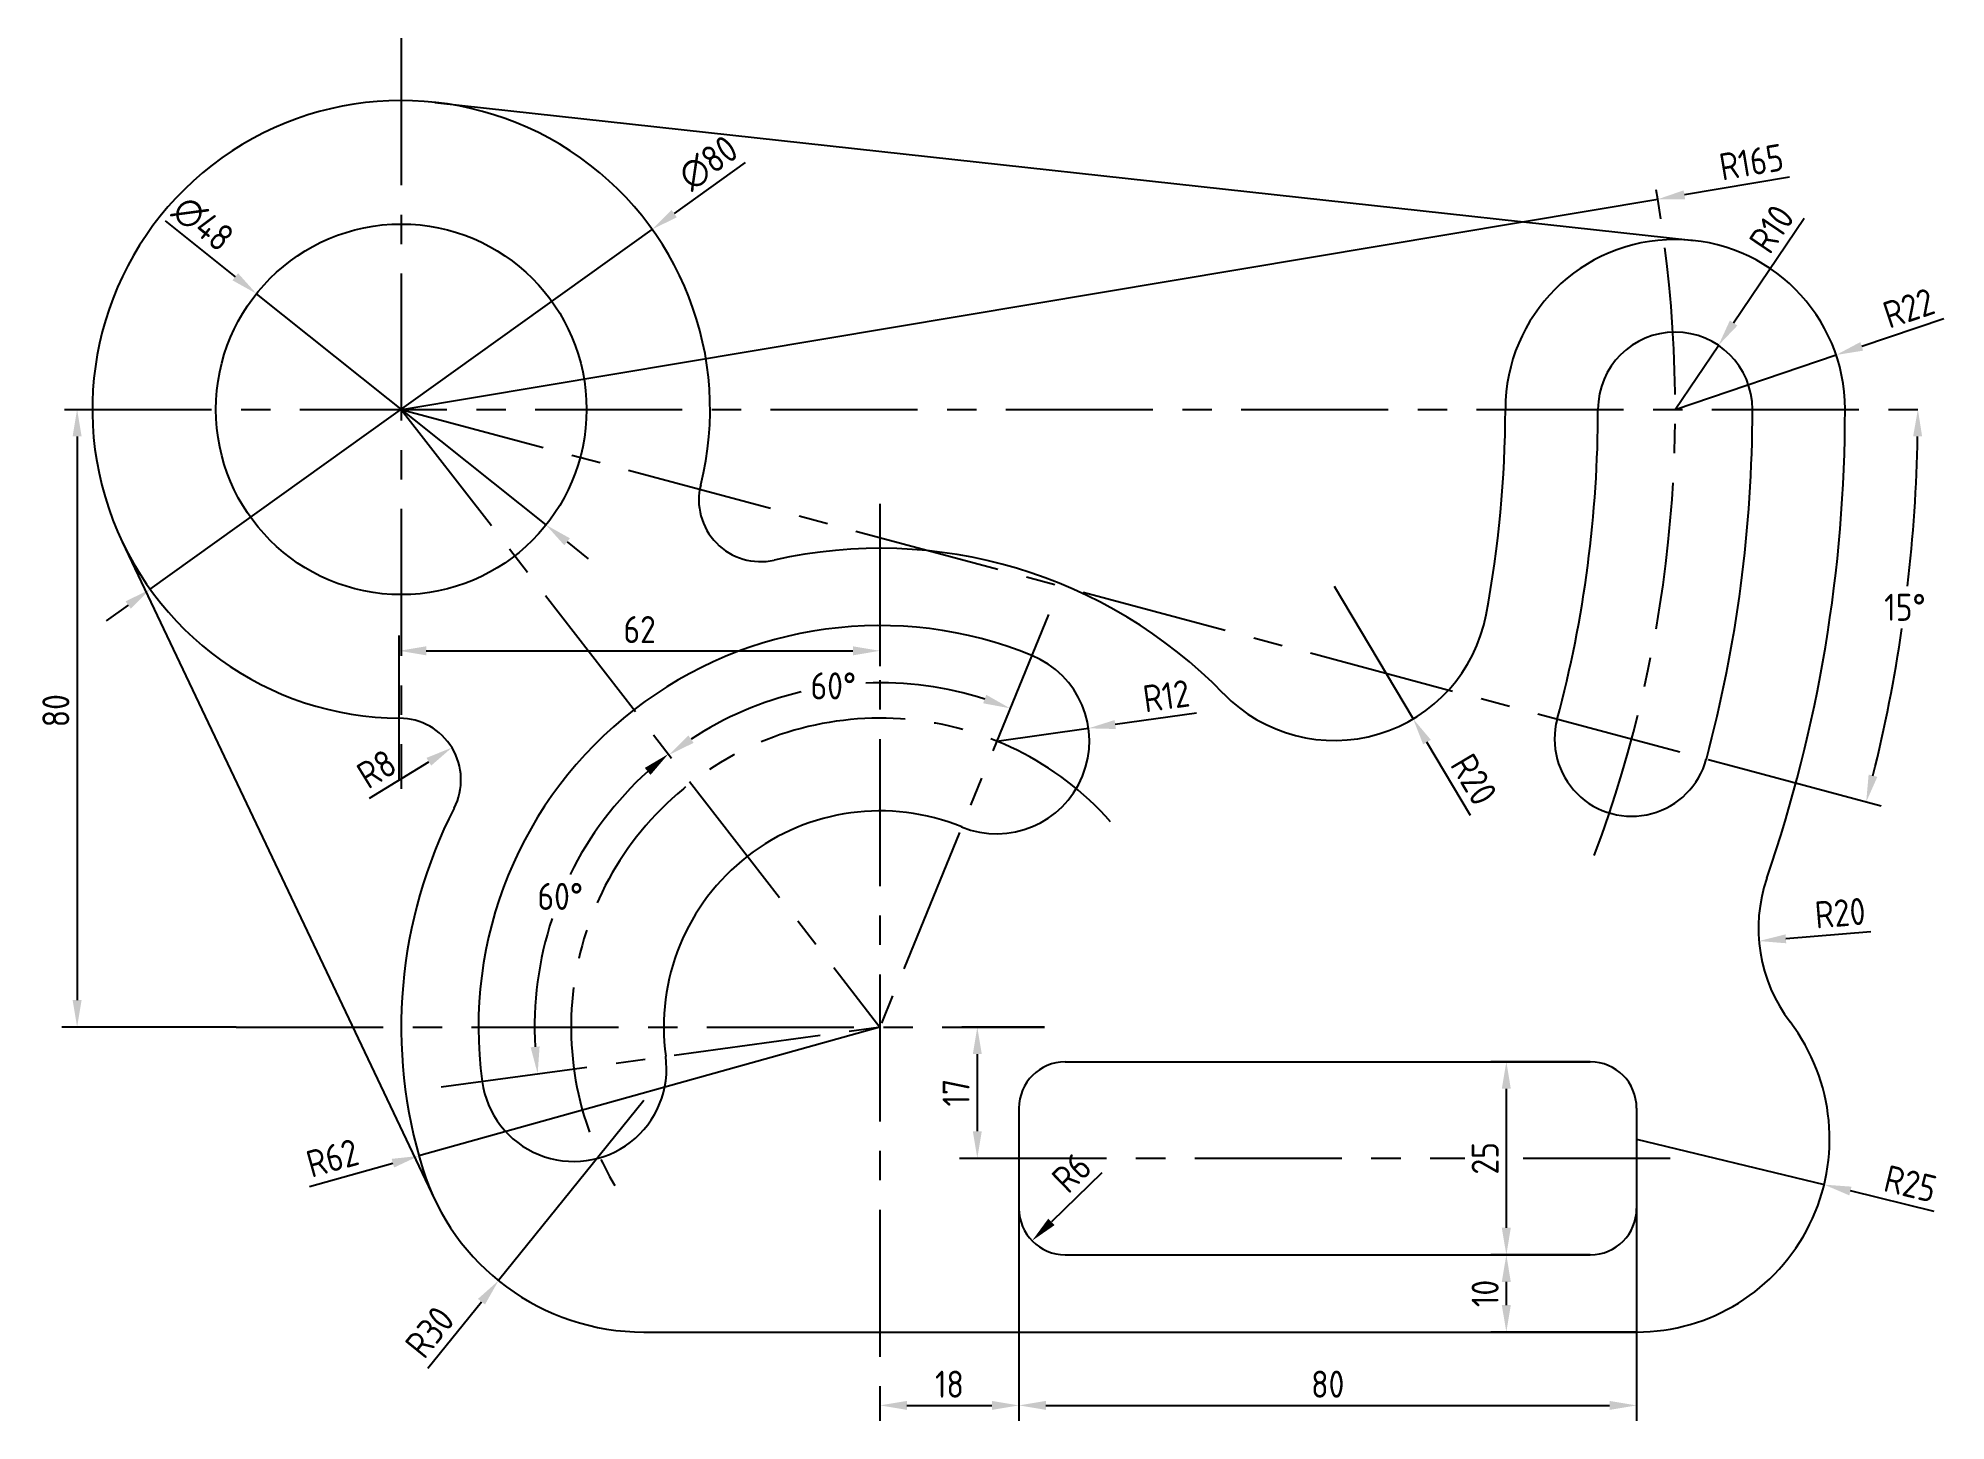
# Model space of a CAD drawing. Header units: millimetres. Extents: x -3 to 244, y 112 to 291.
import ezdxf

# ---------------------------------------------------------------- set-up
doc = ezdxf.new("R2010")
doc.units = ezdxf.units.MM
doc.header["$LTSCALE"] = 0.6
doc.linetypes.add('CENTER', pattern=[50.8, 31.75, -6.35, 6.35, -6.35])
for name, color, linetype in [('点画线', 1, 'CENTER'), ('粗实线', 7, 'Continuous'), ('细实线', 5, 'Continuous')]:
    doc.layers.add(name, color=color, linetype=linetype)
doc.styles.add('工程字35', font='gbenor.shx', dxfattribs={"height": 3.5, "bigfont": 'gbcbig.shx'})
doc.dimstyles.new('尺寸35', dxfattribs={"dimtxt": 3.5, "dimasz": 3.5, "dimexe": 2, "dimexo": 0, "dimgap": 1, "dimtad": 1, "dimdec": 0, "dimdsep": 46, "dimtxsty": '工程字35', "dimcen": 3.5, "dimaunit": 1, "dimadec": 0, "dimazin": 0, "dimtfac": 1, "dimtdec": 0, "dimtmove": 0, "dimatfit": 3, "dimfxl": 1, "dimarcsym": 0})
doc.dimstyles.new('尺寸35$2', dxfattribs={"dimtxt": 3.5, "dimasz": 3.5, "dimexe": 2, "dimexo": 0, "dimgap": 1, "dimtad": 1, "dimtih": 1, "dimtoh": 1, "dimdec": 0, "dimdsep": 46, "dimtxsty": '工程字35', "dimcen": 3.5, "dimaunit": 1, "dimadec": 0, "dimazin": 0, "dimtfac": 1, "dimtdec": 0, "dimtmove": 0, "dimatfit": 3, "dimfxl": 1, "dimarcsym": 0})

# ---------------------------------------------------------------- blocks, each defined once
blk = doc.blocks.new('*D1')
at = {"layer": 'Defpoints', "color": 0}
for p in [(124.03, 139.32), (106.03, 114.7), (124.03, 113.82)]:
    blk.add_point(p, dxfattribs=at)
at = {"layer": '细实线', "color": 0, "lineweight": -2}
for p, q in [((124.03, 139.32), (124.03, 111.82)), ((106.03, 114.7), (106.03, 111.82)), ((109.53, 113.82), (120.53, 113.82))]:
    blk.add_line(p, q, dxfattribs=at)
at = {"layer": '细实线', "color": 0}
for points in [[(109.53, 114.4), (109.53, 113.24), (106.03, 113.82)], [(120.53, 114.4), (120.53, 113.24), (124.03, 113.82)]]:
    blk.add_solid(points, dxfattribs=at)
at = {"layer": '细实线', "color": 0, "insert": (115.03, 116.57), "char_height": 3.5, "attachment_point": 5, "style": '工程字35'}
blk.add_mtext('18', dxfattribs=at)
blk = doc.blocks.new('*D2')
at = {"layer": 'Defpoints', "color": 0}
for p in [(124.03, 139.32), (204.03, 139.32), (204.03, 113.82)]:
    blk.add_point(p, dxfattribs=at)
at = {"layer": '细实线', "color": 0, "lineweight": -2}
for p, q in [((124.03, 139.32), (124.03, 111.82)), ((204.03, 139.32), (204.03, 111.82)), ((127.53, 113.82), (200.53, 113.82))]:
    blk.add_line(p, q, dxfattribs=at)
at = {"layer": '细实线', "color": 0}
for points in [[(127.53, 114.4), (127.53, 113.24), (124.03, 113.82)], [(200.53, 114.4), (200.53, 113.24), (204.03, 113.82)]]:
    blk.add_solid(points, dxfattribs=at)
at = {"layer": '细实线', "color": 0, "insert": (164.03, 116.57), "char_height": 3.5, "attachment_point": 5, "style": '工程字35'}
blk.add_mtext('80', dxfattribs=at)
blk = doc.blocks.new('*D3')
at = {"layer": 'Defpoints', "color": 0}
for p in [(187.16, 133.32), (198.03, 133.32), (204.03, 123.32)]:
    blk.add_point(p, dxfattribs=at)
at = {"layer": '细实线', "color": 0, "lineweight": -2}
for p, q in [((198.03, 133.32), (185.16, 133.32)), ((187.16, 126.82), (187.16, 129.82)), ((204.03, 123.32), (185.16, 123.32))]:
    blk.add_line(p, q, dxfattribs=at)
at = {"layer": '细实线', "color": 0}
for points in [[(186.57, 129.82), (187.74, 129.82), (187.16, 133.32)], [(186.57, 126.82), (187.74, 126.82), (187.16, 123.32)]]:
    blk.add_solid(points, dxfattribs=at)
at = {"layer": '细实线', "color": 0, "insert": (184.41, 128.32), "char_height": 3.5, "attachment_point": 5, "rotation": 90, "style": '工程字35'}
blk.add_mtext('10', dxfattribs=at)
blk = doc.blocks.new('*D4')
at = {"layer": 'Defpoints', "color": 0}
for p in [(187.16, 158.32), (198.03, 158.32), (198.03, 133.32)]:
    blk.add_point(p, dxfattribs=at)
at = {"layer": '细实线', "color": 0, "lineweight": -2}
for p, q in [((198.03, 158.32), (185.16, 158.32)), ((187.16, 136.82), (187.16, 154.82)), ((198.03, 133.32), (185.16, 133.32))]:
    blk.add_line(p, q, dxfattribs=at)
at = {"layer": '细实线', "color": 0}
for points in [[(186.57, 154.82), (187.74, 154.82), (187.16, 158.32)], [(186.57, 136.82), (187.74, 136.82), (187.16, 133.32)]]:
    blk.add_solid(points, dxfattribs=at)
at = {"layer": '细实线', "color": 0, "insert": (184.41, 145.82), "char_height": 3.5, "attachment_point": 5, "rotation": 90, "style": '工程字35'}
blk.add_mtext('25', dxfattribs=at)
blk = doc.blocks.new('*D5')
at = {"layer": 'Defpoints', "color": 0}
for p in [(130.03, 139.32), (125.73, 135.14)]:
    blk.add_point(p, dxfattribs=at)
at = {"layer": '细实线', "color": 0, "lineweight": -2}
blk.add_line((134.79, 143.96), (128.23, 137.58), dxfattribs=at)
at = {"layer": '细实线', "color": 0}
blk.add_solid([(127.83, 138), (128.64, 137.16), (125.73, 135.14)], dxfattribs=at)
at = {"layer": '细实线', "color": 0, "insert": (130.85, 143.96), "char_height": 3.5, "attachment_point": 5, "rotation": 44.2395, "style": '工程字35'}
blk.add_mtext('R6', dxfattribs=at)
blk = doc.blocks.new('*D6')
at = {"layer": 'Defpoints', "color": 0}
for p in [(204.03, 148.32), (228.32, 142.41)]:
    blk.add_point(p, dxfattribs=at)
at = {"layer": '细实线', "color": 0, "lineweight": -2}
for p, q in [((204.03, 148.32), (228.32, 142.41)), ((242.56, 138.95), (231.72, 141.59))]:
    blk.add_line(p, q, dxfattribs=at)
at = {"layer": '细实线', "color": 0}
blk.add_solid([(231.86, 142.15), (231.58, 141.02), (228.32, 142.41)], dxfattribs=at)
at = {"layer": '细实线', "color": 0, "insert": (239.49, 142.53), "char_height": 3.5, "attachment_point": 5, "rotation": 346.3301, "style": '工程字35'}
blk.add_mtext('R25', dxfattribs=at)
blk = doc.blocks.new('*D7')
at = {"layer": 'Defpoints', "color": 0}
for p in [(239.81, 175.61), (219.88, 173.96)]:
    blk.add_point(p, dxfattribs=at)
at = {"layer": '细实线', "color": 0, "lineweight": -2}
blk.add_line((234.37, 175.16), (223.37, 174.25), dxfattribs=at)
at = {"layer": '细实线', "color": 0}
blk.add_solid([(223.32, 174.83), (223.41, 173.67), (219.88, 173.96)], dxfattribs=at)
at = {"layer": '细实线', "color": 0, "insert": (230.39, 177.59), "char_height": 3.5, "attachment_point": 5, "rotation": 4.7348, "style": '工程字35'}
blk.add_mtext('R20', dxfattribs=at)
blk = doc.blocks.new('*D8')
at = {"layer": 'Defpoints', "color": 0}
for p in [(0.42, 242.82), (44.03, 242.82), (240.68, 242.82), (237.48, 208.71), (216.88, 196.51)]:
    blk.add_point(p, dxfattribs=at)
at = {"layer": '细实线', "color": 0, "lineweight": -2}
blk.add_line((216.88, 196.51), (235.7, 191.46), dxfattribs=at)
for start, end in [(353.3083, 358.9791), (346.0209, 351.6902)]:
    blk.add_arc((44.03, 242.82), 196.43, start, end, dxfattribs=at)
at = {"layer": '细实线', "color": 0}
for points in [[(239.85, 239.33), (241.01, 239.32), (240.46, 242.82)], [(235.21, 195.22), (234.08, 195.52), (233.77, 191.98)]]:
    blk.add_solid(points, dxfattribs=at)
at = {"layer": '细实线', "color": 0, "insert": (238.78, 217.18), "char_height": 3.5, "attachment_point": 5, "style": '工程字35'}
blk.add_mtext('15°', dxfattribs=at)
blk = doc.blocks.new('*D10')
at = {"layer": 'Defpoints', "color": 0}
for p in [(229.87, 249.86), (209.03, 242.82)]:
    blk.add_point(p, dxfattribs=at)
at = {"layer": '细实线', "color": 0, "lineweight": -2}
for p, q in [((243.81, 254.56), (233.19, 250.98)), ((209.03, 242.82), (229.87, 249.86))]:
    blk.add_line(p, q, dxfattribs=at)
at = {"layer": '细实线', "color": 0}
blk.add_solid([(233, 251.53), (233.37, 250.42), (229.87, 249.86)], dxfattribs=at)
at = {"layer": '细实线', "color": 0, "insert": (239.28, 255.93), "char_height": 3.5, "attachment_point": 5, "rotation": 18.6463, "style": '工程字35'}
blk.add_mtext('R22', dxfattribs=at)
blk = doc.blocks.new('*D11')
at = {"layer": 'Defpoints', "color": 0}
for p in [(164.88, 219.93), (175.09, 202.73)]:
    blk.add_point(p, dxfattribs=at)
at = {"layer": '细实线', "color": 0, "lineweight": -2}
for p, q in [((164.88, 219.93), (175.09, 202.73)), ((182.52, 190.23), (176.88, 199.72))]:
    blk.add_line(p, q, dxfattribs=at)
at = {"layer": '细实线', "color": 0}
blk.add_solid([(177.38, 200.02), (176.38, 199.43), (175.09, 202.73)], dxfattribs=at)
at = {"layer": '细实线', "color": 0, "insert": (182.96, 194.88), "char_height": 3.5, "attachment_point": 5, "rotation": 300.7241, "style": '工程字35'}
blk.add_mtext('R20', dxfattribs=at)
blk = doc.blocks.new('*D12')
at = {"layer": 'Defpoints', "color": 0}
for p in [(76.53, 266.13), (11.52, 219.52)]:
    blk.add_point(p, dxfattribs=at)
at = {"layer": '细实线', "color": 0, "lineweight": -2}
for p, q in [((88.59, 274.77), (79.38, 268.17)), ((11.52, 219.52), (76.53, 266.13)), ((8.67, 217.48), (5.83, 215.44))]:
    blk.add_line(p, q, dxfattribs=at)
at = {"layer": '细实线', "color": 0}
for points in [[(79.04, 268.64), (79.72, 267.69), (76.53, 266.13)], [(8.33, 217.95), (9.01, 217), (11.52, 219.52)]]:
    blk.add_solid(points, dxfattribs=at)
at = {"layer": '细实线', "color": 0, "insert": (83.81, 274.73), "char_height": 3.5, "attachment_point": 5, "rotation": 35.6372, "style": '工程字35'}
blk.add_mtext('∅80', dxfattribs=at)
blk = doc.blocks.new('*D13')
at = {"layer": 'Defpoints', "color": 0}
for p in [(25.27, 257.8), (62.78, 227.85)]:
    blk.add_point(p, dxfattribs=at)
at = {"layer": '细实线', "color": 0, "lineweight": -2}
for p, q in [((13.45, 267.24), (22.54, 259.98)), ((62.78, 227.85), (25.27, 257.8)), ((65.52, 225.66), (68.25, 223.48))]:
    blk.add_line(p, q, dxfattribs=at)
at = {"layer": '细实线', "color": 0}
for points in [[(22.9, 260.44), (22.17, 259.53), (25.27, 257.8)], [(65.88, 226.12), (65.15, 225.21), (62.78, 227.85)]]:
    blk.add_solid(points, dxfattribs=at)
at = {"layer": '细实线', "color": 0, "insert": (18.34, 266.85), "char_height": 3.5, "attachment_point": 5, "rotation": 321.3948, "style": '工程字35'}
blk.add_mtext('∅48', dxfattribs=at)
blk = doc.blocks.new('*D14')
at = {"layer": 'Defpoints', "color": 0}
for p in [(0.42, 242.82), (2.05, 162.82), (22.66, 162.82)]:
    blk.add_point(p, dxfattribs=at)
at = {"layer": '细实线', "color": 0, "lineweight": -2}
for p, q in [((0.42, 242.82), (4.05, 242.82)), ((2.05, 239.32), (2.05, 166.32)), ((22.66, 162.82), (0.05, 162.82))]:
    blk.add_line(p, q, dxfattribs=at)
at = {"layer": '细实线', "color": 0}
for points in [[(1.47, 239.32), (2.63, 239.32), (2.05, 242.82)], [(1.47, 166.32), (2.63, 166.32), (2.05, 162.82)]]:
    blk.add_solid(points, dxfattribs=at)
at = {"layer": '细实线', "color": 0, "insert": (-0.7, 203.79), "char_height": 3.5, "attachment_point": 5, "rotation": 90, "style": '工程字35'}
blk.add_mtext('80', dxfattribs=at)
blk = doc.blocks.new('*D15')
at = {"layer": 'Defpoints', "color": 0}
for p in [(106.03, 230.6), (106.03, 211.55), (43.77, 194.82)]:
    blk.add_point(p, dxfattribs=at)
at = {"layer": '细实线', "color": 0, "lineweight": -2}
for p, q in [((106.03, 230.6), (106.03, 209.55)), ((43.77, 194.82), (43.77, 213.55)), ((47.27, 211.55), (102.53, 211.55))]:
    blk.add_line(p, q, dxfattribs=at)
at = {"layer": '细实线', "color": 0}
for points in [[(47.27, 212.13), (47.27, 210.96), (43.77, 211.55)], [(102.53, 212.13), (102.53, 210.96), (106.03, 211.55)]]:
    blk.add_solid(points, dxfattribs=at)
at = {"layer": '细实线', "color": 0, "insert": (74.9, 214.3), "char_height": 3.5, "attachment_point": 5, "style": '工程字35'}
blk.add_mtext('62', dxfattribs=at)
blk = doc.blocks.new('*D16')
at = {"layer": 'Defpoints', "color": 0}
for p in [(133.04, 201.51), (121.15, 199.85)]:
    blk.add_point(p, dxfattribs=at)
at = {"layer": '细实线', "color": 0, "lineweight": -2}
for p, q in [((147.04, 203.47), (136.51, 202)), ((121.15, 199.85), (133.04, 201.51))]:
    blk.add_line(p, q, dxfattribs=at)
at = {"layer": '细实线', "color": 0}
blk.add_solid([(136.42, 202.58), (136.59, 201.42), (133.04, 201.51)], dxfattribs=at)
at = {"layer": '细实线', "color": 0, "insert": (143.12, 205.7), "char_height": 3.5, "attachment_point": 5, "rotation": 7.9613, "style": '工程字35'}
blk.add_mtext('R12', dxfattribs=at)
blk = doc.blocks.new('*D17')
at = {"layer": 'Defpoints', "color": 0}
for p in [(75.47, 153.32), (56.63, 129.98)]:
    blk.add_point(p, dxfattribs=at)
at = {"layer": '细实线', "color": 0, "lineweight": -2}
for p, q in [((75.47, 153.32), (56.63, 129.98)), ((47.49, 118.66), (54.43, 127.25))]:
    blk.add_line(p, q, dxfattribs=at)
at = {"layer": '细实线', "color": 0}
blk.add_solid([(53.97, 127.62), (54.88, 126.89), (56.63, 129.98)], dxfattribs=at)
at = {"layer": '细实线', "color": 0, "insert": (47.72, 123.32), "char_height": 3.5, "attachment_point": 5, "rotation": 51.093, "style": '工程字35'}
blk.add_mtext('R30', dxfattribs=at)
blk = doc.blocks.new('*D18')
at = {"layer": 'Defpoints', "color": 0}
for p in [(106.03, 162.82), (46.31, 146.13)]:
    blk.add_point(p, dxfattribs=at)
at = {"layer": '细实线', "color": 0, "lineweight": -2}
for p, q in [((106.03, 162.82), (46.31, 146.13)), ((32.14, 142.17), (42.94, 145.19))]:
    blk.add_line(p, q, dxfattribs=at)
at = {"layer": '细实线', "color": 0}
blk.add_solid([(42.79, 145.75), (43.1, 144.63), (46.31, 146.13)], dxfattribs=at)
at = {"layer": '细实线', "color": 0, "insert": (35.12, 145.86), "char_height": 3.5, "attachment_point": 5, "rotation": 15.6172, "style": '工程字35'}
blk.add_mtext('R62', dxfattribs=at)
blk = doc.blocks.new('*D19')
at = {"layer": 'Defpoints', "color": 0}
for p in [(44.03, 242.82), (68.18, 186.68), (106.03, 162.82), (106.03, 162.82), (49.2, 155.06)]:
    blk.add_point(p, dxfattribs=at)
at = {"layer": '细实线', "color": 0, "lineweight": -2}
for start, end in [(132.2599, 153.7768), (161.6634, 183.2915)]:
    blk.add_arc((106.03, 162.82), 44.73, start, end, dxfattribs=at)
at = {"layer": '细实线', "color": 0}
for points in [[(75.57, 196.38), (76.32, 195.48), (78.62, 198.18)], [(61.95, 160.31), (60.79, 160.2), (61.7, 156.77)]]:
    blk.add_solid(points, dxfattribs=at)
at = {"layer": '细实线', "color": 0, "insert": (64.62, 179.74), "char_height": 3.5, "attachment_point": 5, "style": '工程字35'}
blk.add_mtext('60°', dxfattribs=at)
blk = doc.blocks.new('*D20')
at = {"layer": 'Defpoints', "color": 0}
for p in [(44.03, 242.82), (127.85, 216.23), (107.76, 207.38), (106.03, 162.82), (106.03, 162.82)]:
    blk.add_point(p, dxfattribs=at)
at = {"layer": '细实线', "color": 0, "lineweight": -2}
for start, end in [(103.2457, 123.2773), (72.274, 92.3763)]:
    blk.add_arc((106.03, 162.82), 44.59, start, end, dxfattribs=at)
at = {"layer": '细实线', "color": 0}
for points in [[(119.8, 205.85), (119.4, 204.75), (122.89, 204.1)], [(81.9, 199.63), (81.22, 200.58), (78.71, 198.07)]]:
    blk.add_solid(points, dxfattribs=at)
at = {"layer": '细实线', "color": 0, "insert": (99.99, 207), "char_height": 3.5, "attachment_point": 5, "style": '工程字35'}
blk.add_mtext('60°', dxfattribs=at)
blk = doc.blocks.new('*D21')
at = {"layer": 'Defpoints', "color": 0}
for p in [(50.59, 199.01), (43.77, 194.82)]:
    blk.add_point(p, dxfattribs=at)
at = {"layer": '细实线', "color": 0, "lineweight": -2}
blk.add_line((39.93, 192.47), (47.6, 197.18), dxfattribs=at)
at = {"layer": '细实线', "color": 0}
blk.add_solid([(47.3, 197.68), (47.91, 196.68), (50.59, 199.01)], dxfattribs=at)
at = {"layer": '细实线', "color": 0, "insert": (40.84, 196.25), "char_height": 3.5, "attachment_point": 5, "rotation": 31.547, "style": '工程字35'}
blk.add_mtext('R8', dxfattribs=at)
blk = doc.blocks.new('*D22')
at = {"layer": 'Defpoints', "color": 0}
for p in [(127.35, 162.82), (116.33, 145.82), (118.64, 145.82)]:
    blk.add_point(p, dxfattribs=at)
at = {"layer": '细实线', "color": 0, "lineweight": -2}
for p, q in [((127.35, 162.82), (116.64, 162.82)), ((118.64, 159.32), (118.64, 149.32)), ((116.33, 145.82), (120.64, 145.82))]:
    blk.add_line(p, q, dxfattribs=at)
at = {"layer": '细实线', "color": 0}
for points in [[(118.06, 159.32), (119.22, 159.32), (118.64, 162.82)], [(118.06, 149.32), (119.22, 149.32), (118.64, 145.82)]]:
    blk.add_solid(points, dxfattribs=at)
at = {"layer": '细实线', "color": 0, "insert": (115.89, 154.32), "char_height": 3.5, "attachment_point": 5, "rotation": 90, "style": '工程字35'}
blk.add_mtext('17', dxfattribs=at)
blk = doc.blocks.new('*D23')
at = {"layer": 'Defpoints', "color": 0}
for p in [(206.77, 270.03), (44.37, 242.84)]:
    blk.add_point(p, dxfattribs=at)
at = {"layer": '细实线', "color": 0, "lineweight": -2}
for p, q in [((223.85, 272.89), (210.22, 270.61)), ((44.37, 242.84), (206.77, 270.03))]:
    blk.add_line(p, q, dxfattribs=at)
at = {"layer": '细实线', "color": 0}
blk.add_solid([(210.12, 271.18), (210.32, 270.03), (206.77, 270.03)], dxfattribs=at)
at = {"layer": '细实线', "color": 0, "insert": (218.9, 274.85), "char_height": 3.5, "attachment_point": 5, "rotation": 9.5036, "style": '工程字35'}
blk.add_mtext('R165', dxfattribs=at)
blk = doc.blocks.new('*D24')
at = {"layer": 'Defpoints', "color": 0}
for p in [(214.63, 251.1), (209.03, 242.82)]:
    blk.add_point(p, dxfattribs=at)
at = {"layer": '细实线', "color": 0, "lineweight": -2}
for p, q in [((225.75, 267.53), (216.59, 254)), ((209.03, 242.82), (214.63, 251.1))]:
    blk.add_line(p, q, dxfattribs=at)
at = {"layer": '细实线', "color": 0}
blk.add_solid([(216.11, 254.33), (217.08, 253.67), (214.63, 251.1)], dxfattribs=at)
at = {"layer": '细实线', "color": 0, "insert": (221.52, 266.19), "char_height": 3.5, "attachment_point": 5, "rotation": 55.8998, "style": '工程字35'}
blk.add_mtext('R10', dxfattribs=at)

msp = doc.modelspace()

# ---------------------------------------------------------------- linework, layer by layer
msp.add_arc((43.77, 194.82), 8, 332.7965, 89.693)
at = {"layer": '点画线'}
for p, q in [((44.03, 290.89), (44.03, 193.68)), ((0.42, 242.82), (240.68, 242.82)), ((44.03, 242.82), (106.03, 162.82)), ((44.03, 242.82), (216.88, 196.51)), ((106.03, 230.6), (106.03, 114.7)), ((127.85, 216.23), (106.03, 162.82)), ((22.66, 162.82), (127.35, 162.82)), ((49.2, 155.06), (106.03, 162.82)), ((116.33, 145.82), (181.78, 145.82)), ((189.32, 145.82), (210.74, 145.82))]:
    msp.add_line(p, q, dxfattribs=at)
for centre, radius, start, end in [((44.37, 242.84), 164.66, 339.4499, 10.4793), ((106.03, 162.82), 40, 41.6734, 214.539)]:
    msp.add_arc(centre, radius, start, end, dxfattribs=at)
at = {"layer": '粗实线'}
for p, q in [((48.39, 282.58), (211.43, 264.69)), ((7.89, 225.66), (48.37, 140.45)), ((130.03, 158.32), (198.03, 158.32)), ((124.03, 152.32), (124.03, 139.32)), ((204.03, 152.32), (204.03, 139.32)), ((130.03, 133.32), (198.03, 133.32)), ((75.47, 123.32), (204.03, 123.32))]:
    msp.add_line(p, q, dxfattribs=at)
msp.add_circle((44.03, 242.82), 24, dxfattribs=at)
for centre, radius, start, end in [((44.03, 242.82), 40, 345.8584, 269.693), ((209.03, 242.82), 22, 0, 180), ((209.03, 242.82), 10, 0, 180), ((44.03, 242.82), 143, 349.2713, 0), ((44.03, 242.82), 155, 345, 0), ((44.03, 242.82), 175, 345, 0), ((44.03, 242.82), 187, 341.0523, 0), ((90.57, 231.1), 8, 165.8584, 282.7549), ((106.03, 162.82), 62, 44.1366, 102.7549), ((164.88, 219.93), 20, 224.1366, 349.2713), ((106.03, 162.82), 52, 67.7757, 187.7757), ((121.15, 199.85), 12, 247.7757, 67.7757), ((203.4, 200.12), 10, 165, 345), ((106.03, 162.82), 62, 152.7965, 197.27), ((106.03, 162.82), 28, 67.7757, 187.7757), ((239.81, 175.61), 20, 161.0523, 217.3264), ((204.03, 148.32), 25, 270, 37.3264), ((66.39, 157.41), 12, 187.7757, 7.7757), ((130.03, 152.32), 6, 90, 180), ((198.03, 152.32), 6, 0, 90), ((75.47, 153.32), 30, 197.27, 270), ((130.03, 139.32), 6, 180, 270), ((198.03, 139.32), 6, 270, 0)]:
    msp.add_arc(centre, radius, start, end, dxfattribs=at)

# ---------------------------------------------------------------- dimensions: what is measured, and where the dimension line sits
at = {"layer": '细实线'}
for p1, p2, picture, middle in [((11.52, 219.52), (76.53, 266.13), '*D12', (85.41, 272.49)), ((62.78, 227.85), (25.27, 257.8), '*D13', (18.34, 266.85))]:
    dim = msp.add_diameter_dim_2p(p1=p1, p2=p2, dimstyle='尺寸35', dxfattribs=at)
    dim.commit()
    dim.dimension.update_dxf_attribs({"geometry": picture, "text_midpoint": middle})
for center, mpoint, picture, middle in [((44.37, 242.84), (206.77, 270.03), '*D23', (219.36, 272.14)), ((209.03, 242.82), (214.63, 251.1), '*D24', (223.8, 264.64)), ((43.77, 194.82), (50.59, 199.01), '*D21', (42.28, 193.91)), ((239.81, 175.61), (219.88, 173.96), '*D7', (230.61, 174.85))]:
    dim = msp.add_radius_dim(center=center, mpoint=mpoint, dimstyle='尺寸35', dxfattribs=at)
    dim.commit()
    dim.dimension.update_dxf_attribs({"geometry": picture, "text_midpoint": middle, "dimtype": 164})
for center, mpoint, picture, middle in [((209.03, 242.82), (229.87, 249.86), '*D10', (239.28, 255.93)), ((164.88, 219.93), (175.09, 202.73), '*D11', (182.96, 194.88)), ((121.15, 199.85), (133.04, 201.51), '*D16', (143.12, 205.7)), ((106.03, 162.82), (46.31, 146.13), '*D18', (35.12, 145.86)), ((75.47, 153.32), (56.63, 129.98), '*D17', (47.72, 123.32)), ((204.03, 148.32), (228.32, 142.41), '*D6', (239.49, 142.53))]:
    dim = msp.add_radius_dim(center=center, mpoint=mpoint, dimstyle='尺寸35', dxfattribs=at)
    dim.commit()
    dim.dimension.update_dxf_attribs({"geometry": picture, "text_midpoint": middle})
dim = msp.add_linear_dim(base=(2.05, 162.82), p1=(0.42, 242.82), p2=(22.66, 162.82), angle=90, dimstyle='尺寸35', dxfattribs=at)
dim.commit()
dim.dimension.update_dxf_attribs({"geometry": '*D14', "text_midpoint": (2.05, 203.79), "dimtype": 160})
for base, line1, line2, picture, middle in [((237.48, 208.71), ((0.42, 242.82), (240.68, 242.82)), ((44.03, 242.82), (216.88, 196.51)), '*D8', (238.78, 217.18)), ((68.18, 186.68), ((44.03, 242.82), (106.03, 162.82)), ((49.2, 155.06), (106.03, 162.82)), '*D19', (64.62, 179.74)), ((107.76, 207.38), ((127.85, 216.23), (106.03, 162.82)), ((44.03, 242.82), (106.03, 162.82)), '*D20', (99.99, 207))]:
    dim = msp.add_angular_dim_2l(base=base, line1=line1, line2=line2, dimstyle='尺寸35$2', dxfattribs=at)
    dim.commit()
    dim.dimension.update_dxf_attribs({"geometry": picture, "text_midpoint": middle})
for base, p1, p2, picture, middle in [((106.03, 211.55), (43.77, 194.82), (106.03, 230.6), '*D15', (74.9, 214.3)), ((124.03, 113.82), (106.03, 114.7), (124.03, 139.32), '*D1', (115.03, 116.57)), ((204.03, 113.82), (124.03, 139.32), (204.03, 139.32), '*D2', (164.03, 116.57))]:
    dim = msp.add_linear_dim(base=base, p1=p1, p2=p2, dimstyle='尺寸35', dxfattribs=at)
    dim.commit()
    dim.dimension.update_dxf_attribs({"geometry": picture, "text_midpoint": middle})
for base, p1, p2, picture, middle in [((118.64, 145.82), (127.35, 162.82), (116.33, 145.82), '*D22', (115.89, 154.32)), ((187.16, 158.32), (198.03, 133.32), (198.03, 158.32), '*D4', (184.41, 145.82)), ((187.16, 133.32), (204.03, 123.32), (198.03, 133.32), '*D3', (184.41, 128.32))]:
    dim = msp.add_linear_dim(base=base, p1=p1, p2=p2, angle=90, dimstyle='尺寸35', dxfattribs=at)
    dim.commit()
    dim.dimension.update_dxf_attribs({"geometry": picture, "text_midpoint": middle})
dim = msp.add_radius_dim(center=(130.03, 139.32), mpoint=(125.73, 135.14), dimstyle='尺寸35', override={"dimtmove": 1}, dxfattribs=at)
dim.commit()
dim.dimension.update_dxf_attribs({"geometry": '*D5', "text_midpoint": (132.76, 141.99), "dimtype": 164})

doc.saveas('drawing.dxf')
